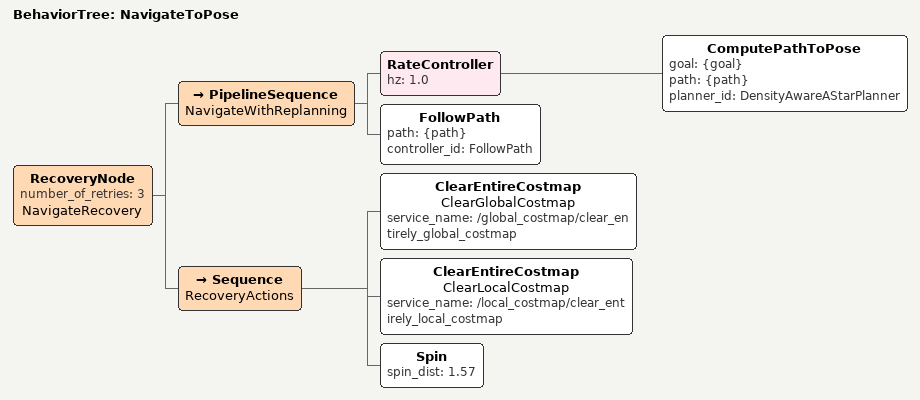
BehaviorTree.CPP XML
<root main_tree_to_execute="NavigateToPose">
  <BehaviorTree ID="NavigateToPose">
    <RecoveryNode number_of_retries="3" name="NavigateRecovery">
      <PipelineSequence name="NavigateWithReplanning">
        <RateController hz="1.0">
          <ComputePathToPose goal="{goal}" path="{path}" planner_id="DensityAwareAStarPlanner"/>
        </RateController>
        <FollowPath path="{path}" controller_id="FollowPath"/>
      </PipelineSequence>
      <Sequence name="RecoveryActions">
        <ClearEntireCostmap name="ClearGlobalCostmap" service_name="/global_costmap/clear_entirely_global_costmap"/>
        <ClearEntireCostmap name="ClearLocalCostmap" service_name="/local_costmap/clear_entirely_local_costmap"/>
        <Spin spin_dist="1.57"/>
      </Sequence>
    </RecoveryNode>
  </BehaviorTree>
</root>
